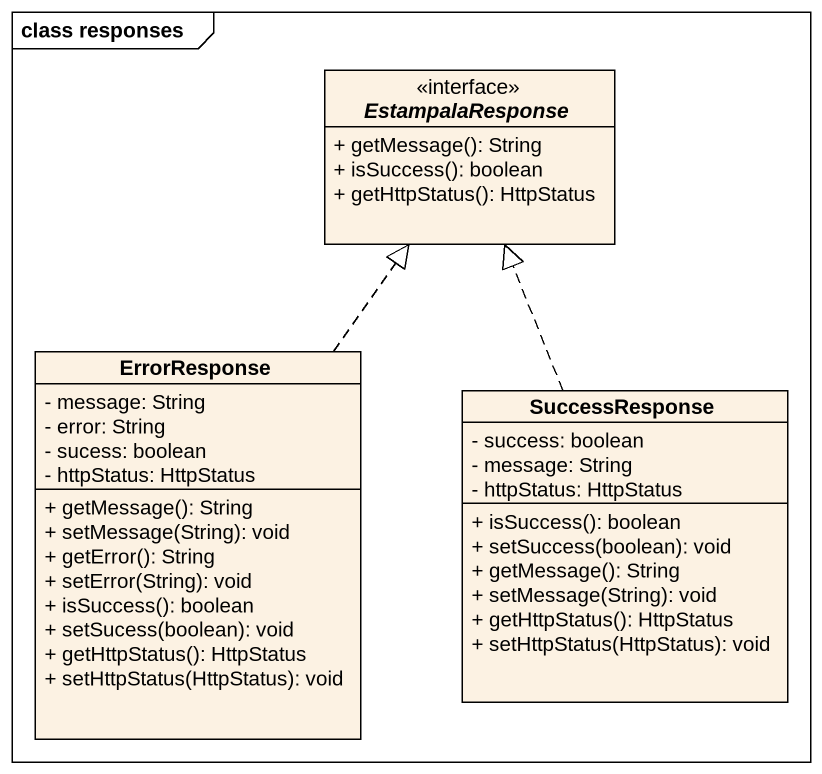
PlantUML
@startuml
mainframe class responses
hide circle
hide empty members
skinparam classAttributeIconSize 0
interface EstampalaResponse <<interface>> {
  + getMessage(): String
  + isSuccess(): boolean
  + getHttpStatus(): HttpStatus
}
class ErrorResponse {
  - message: String
  - error: String
  - sucess: boolean
  - httpStatus: HttpStatus
  + getMessage(): String
  + setMessage(String): void
  + getError(): String
  + setError(String): void
  + isSuccess(): boolean
  + setSucess(boolean): void
  + getHttpStatus(): HttpStatus
  + setHttpStatus(HttpStatus): void
}
class SuccessResponse {
  - success: boolean
  - message: String
  - httpStatus: HttpStatus
  + isSuccess(): boolean
  + setSuccess(boolean): void
  + getMessage(): String
  + setMessage(String): void
  + getHttpStatus(): HttpStatus
  + setHttpStatus(HttpStatus): void
}
ErrorResponse .up.|> EstampalaResponse
SuccessResponse .up.|> EstampalaResponse
@enduml
